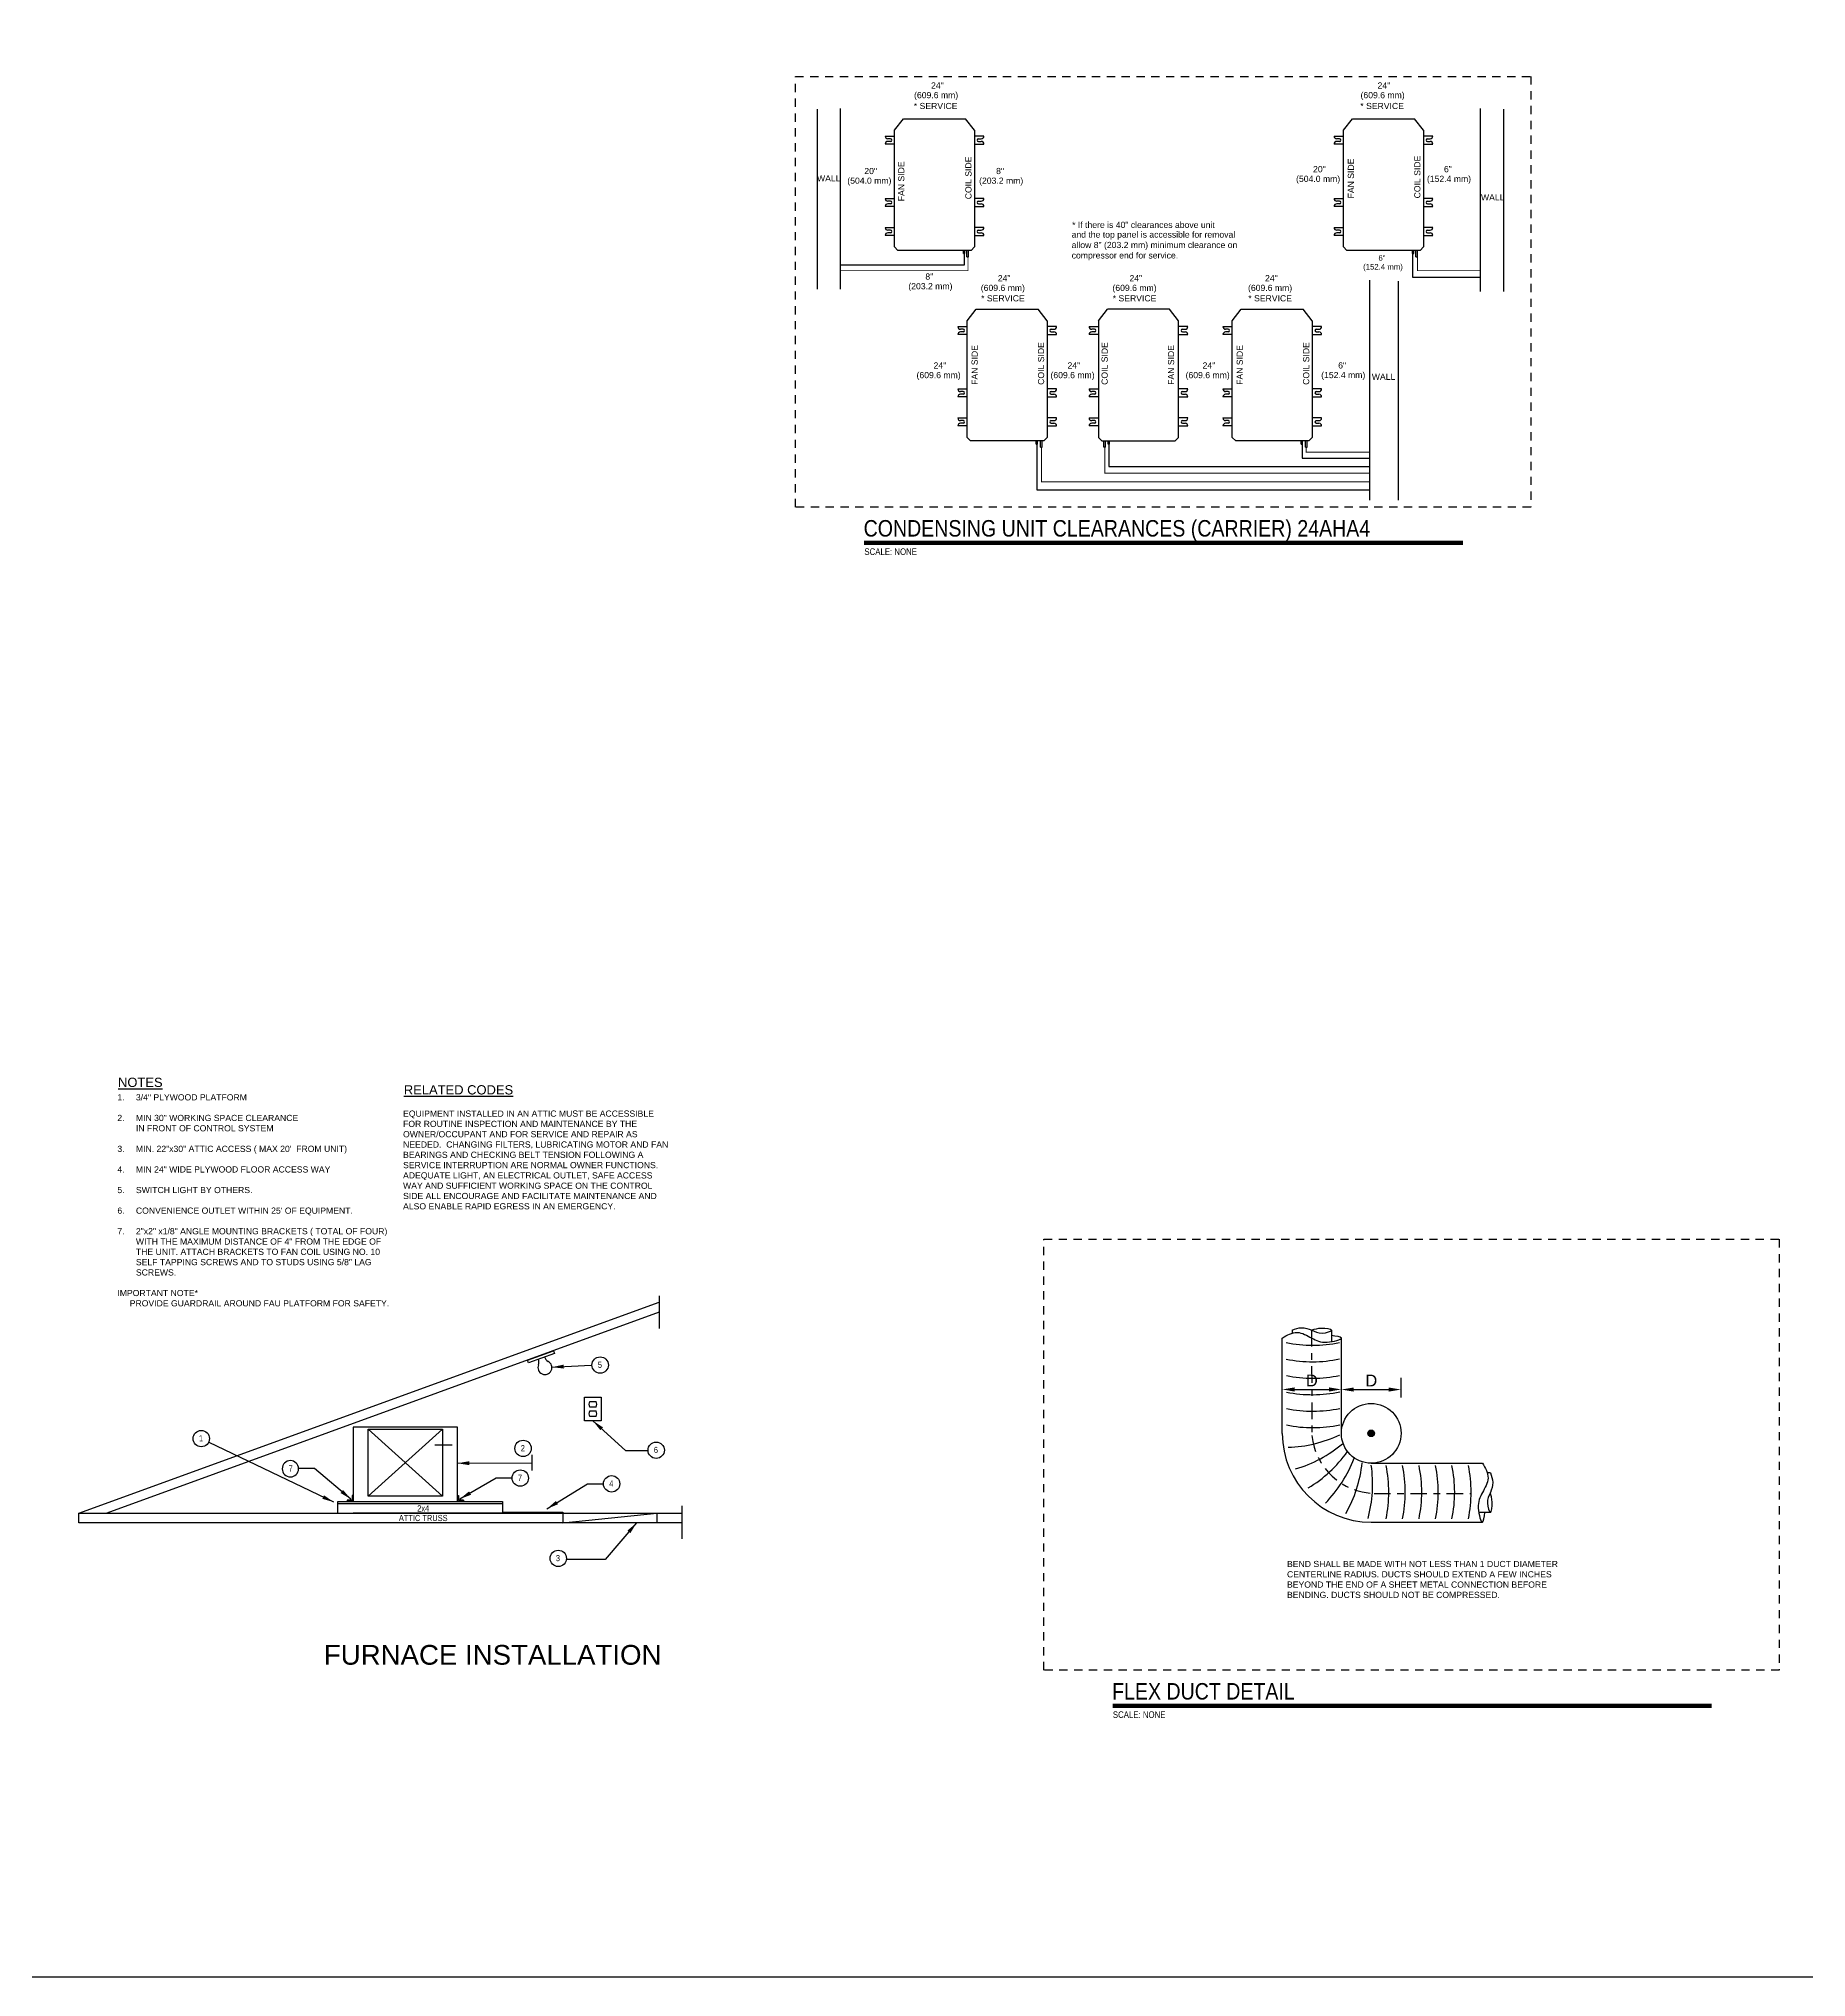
# Model space of a CAD drawing. Header units: inches. Extents: x -22 to 145, y -20 to 61.
# Drawn here: x 104.54 to 131.36, y 3.98 to 33.39 of the extents above; entities that cross this region are included whole.
import ezdxf
from ezdxf.enums import TextEntityAlignment as Align

# ---------------------------------------------------------------- set-up
doc = ezdxf.new("R2010")
doc.units = ezdxf.units.IN
doc.header["$MEASUREMENT"] = 0
doc.header["$PDMODE"] = 34
doc.header["$PDSIZE"] = 50
doc.linetypes.add('CENTER', pattern=[2, 1.25, -0.25, 0.25, -0.25])
doc.linetypes.add('GE100-120217$0$HIDDEN2', pattern=[0.1875, 0.125, -0.0625])
for name, color, linetype in [('Annotations', 1, 'Continuous'), ('DET-2', 2, 'Continuous'), ('E-TXT1', 2, 'Continuous'), ('Furnace', 2, 'Continuous'), ('GEC_BORDER', 2, 'Continuous'), ('Light', 1, 'Continuous'), ('M-DET-MEDIUM', 3, 'Continuous'), ('M-DET-TXT', 2, 'Continuous'), ('M-DET-WIDE', 255, 'Continuous'), ('M_TEXT', 2, 'Continuous'), ('Mnt Pad', 3, 'Continuous'), ('Outlet', 1, 'Continuous'), ('SCHED-BORDER', 13, 'Continuous'), ('TEXT', 2, 'Continuous'), ('Truss', 3, 'Continuous')]:
    doc.layers.add(name, color=color, linetype=linetype)
doc.layers.add('cloud', color=190, linetype='GE100-120217$0$HIDDEN2', plot=False)
doc.styles.add('A2 SYM', font='arial.ttf', dxfattribs={"width": 0.86, "height": 0.0625})
doc.styles.add('ARC-TEXT', font='arial.ttf', dxfattribs={"width": 1.00018, "height": 0.0938})
doc.styles.add('Arial', font='arial.ttf')
doc.styles.add('gmep', font='arial.ttf', dxfattribs={"width": 0.85, "height": 0.938})
doc.styles.add('section title', font='arial.ttf', dxfattribs={"width": 0.85, "height": 0.25})
doc.styles.get("Standard").update_dxf_attribs({"font": 'arial.ttf'})
doc.styles.add('TITLE1', font='arial.ttf')
doc.dimstyles.new('Standard 1', dxfattribs={"dimtxt": 0.18, "dimasz": 0.18, "dimexe": 0.18, "dimexo": 0.0625, "dimgap": 0.09, "dimtad": 0, "dimtih": 1, "dimtoh": 1, "dimdec": 4, "dimzin": 0, "dimdsep": 46, "dimlunit": 4, "dimtxsty": 'Standard', "dimcen": 0.09, "dimadec": 0, "dimazin": 0, "dimtfac": 1, "dimtdec": 4, "dimtofl": 0, "dimtmove": 0, "dimatfit": 3, "dimfxl": 1, "dimtolj": 1, "dimtzin": 0, "dimarcsym": 0})

# ---------------------------------------------------------------- blocks, each defined once
blk = doc.blocks.new('000003')
at = {"ltscale": 6}
blk.add_circle((0, 0), 1.49, dxfattribs=at)
at = {"ltscale": 12, "style": 'ARC-TEXT', "width": 0.85}
blk.add_attdef('X', text='', height=1.12, dxfattribs=at).set_placement((-0.05, -0.51), align=Align.CENTER)
blk = doc.blocks.new('*D1077')
at = {"layer": 'Defpoints', "color": 0, "transparency": 16777216}
for p in [(124.302, 12.712), (125.209, 12.896), (125.209, 12.712)]:
    blk.add_point(p, dxfattribs=at)
at = {"layer": 'M-DET-MEDIUM', "color": 0, "lineweight": -2, "transparency": 16777216}
for p, q in [((124.302, 12.774), (124.302, 13.076)), ((125.209, 12.774), (125.209, 13.076)), ((124.49, 12.896), (125.021, 12.896))]:
    blk.add_line(p, q, dxfattribs=at)
at = {"layer": 'M-DET-MEDIUM', "color": 0, "transparency": 16777216}
for points in [[(124.49, 12.927), (124.49, 12.865), (124.302, 12.896)], [(125.021, 12.927), (125.021, 12.865), (125.209, 12.896)]]:
    blk.add_solid(points, dxfattribs=at)
at = {"layer": 'M-DET-MEDIUM', "color": 0, "transparency": 16777216, "insert": (124.756, 13.033), "char_height": 0.18, "attachment_point": 5}
blk.add_mtext('\\A1;D', dxfattribs=at)
blk = doc.blocks.new('*U1071')
at = {"layer": 'M-DET-WIDE'}
blk.add_arc((1.988, -0.02), 1.988, 168.2831, 191.7253, dxfattribs=at)
blk = doc.blocks.new('*U1072')
at = {"layer": 'M-DET-WIDE', "color": 0, "linetype": 'ByBlock', "lineweight": -2, "transparency": 16777216}
for p, rotation in [((123.851, 13.568), 90.1507332022751), ((123.851, 13.318), 90.1507332022751), ((123.852, 13.068), 90.1507332022751), ((123.853, 12.818), 90.1507332022751), ((123.853, 12.568), 90.1507332022751), ((123.854, 12.318), 90.1507332022751), ((123.877, 12.07), 103.5970389313507), ((123.966, 11.837), 118.1941113869242), ((124.11, 11.634), 132.7911838424977), ((124.302, 11.474), 147.3882562980712), ((124.527, 11.367), 161.9853287536446), ((124.772, 11.321), 176.5824012092181), ((125.022, 11.319), 180), ((125.272, 11.319), 180), ((125.522, 11.319), 180), ((125.772, 11.319), 180), ((126.022, 11.319), 180), ((126.272, 11.319), 180)]:
    blk.add_blockref('*U1071', p, dxfattribs=dict(at, rotation=rotation))
blk = doc.blocks.new('*D1078')
at = {"layer": 'Defpoints', "color": 0, "transparency": 16777216}
for p in [(123.406, 12.712), (124.302, 12.898), (124.302, 12.712)]:
    blk.add_point(p, dxfattribs=at)
at = {"layer": 'M-DET-MEDIUM', "color": 0, "lineweight": -2, "transparency": 16777216}
for p, q in [((123.406, 12.774), (123.406, 13.078)), ((124.302, 12.774), (124.302, 13.078)), ((123.593, 12.898), (124.115, 12.898))]:
    blk.add_line(p, q, dxfattribs=at)
at = {"layer": 'M-DET-MEDIUM', "color": 0, "transparency": 16777216}
for points in [[(123.593, 12.929), (123.593, 12.866), (123.406, 12.898)], [(124.115, 12.929), (124.115, 12.866), (124.302, 12.898)]]:
    blk.add_solid(points, dxfattribs=at)
at = {"layer": 'M-DET-MEDIUM', "color": 0, "transparency": 16777216, "insert": (123.854, 13.034), "char_height": 0.18, "attachment_point": 5}
blk.add_mtext('\\A1;D', dxfattribs=at)

msp = doc.modelspace()

# ---------------------------------------------------------------- hatches: boundary and pattern name
at = {"layer": 'GEC_BORDER'}
h = msp.add_hatch(color=256, dxfattribs=at)
h.dxf.hatch_style = 1
h.paths.add_polyline_path([(124.70553, 12.23223, 1), (124.80553, 12.23223, 1)])

# ---------------------------------------------------------------- linework, layer by layer
at = {"layer": 'cloud'}
for points in [[(116.01786, 32.82353), (127.17719, 32.82353), (127.17719, 26.28507), (116.01786, 26.28507)], [(119.78812, 15.17567), (130.94745, 15.17567), (130.94745, 8.6372), (119.78812, 8.6372)]]:
    msp.add_lwpolyline(points, close=True, dxfattribs=at)
at = {"layer": 'DET-2'}
for p, q in [((118.56996, 30.13328), (118.56996, 30.18149)), ((118.56996, 30.13328), (118.57946, 30.13328)), ((118.57946, 30.13328), (118.58895, 30.13328)), ((118.58895, 30.13328), (118.58895, 30.18161)), ((118.61827, 30.08497), (118.61827, 30.1814)), ((118.61827, 30.08497), (118.64509, 30.08497)), ((118.64509, 30.08497), (118.64509, 30.18163)), ((125.38192, 30.13328), (125.38192, 30.18149)), ((125.38192, 30.13328), (125.39141, 30.13328)), ((125.39141, 30.13328), (125.4009, 30.13328)), ((125.4009, 30.13328), (125.4009, 30.18161)), ((125.43023, 30.08497), (125.43023, 30.1814)), ((125.43023, 30.08497), (125.43972, 30.08497)), ((125.43972, 30.08497), (125.45704, 30.08497)), ((125.45704, 30.08497), (125.45704, 30.18163)), ((119.67239, 27.2434), (119.67239, 27.29161)), ((119.67239, 27.2434), (119.68188, 27.2434)), ((119.68188, 27.2434), (119.69137, 27.2434)), ((119.69137, 27.2434), (119.69137, 27.29173)), ((119.73576, 27.19509), (119.73576, 27.29152)), ((119.73576, 27.19509), (119.74525, 27.19509)), ((119.74525, 27.19509), (119.76258, 27.19509)), ((119.76258, 27.19509), (119.76258, 27.29175)), ((120.69871, 27.19509), (120.69871, 27.29175)), ((120.71604, 27.19509), (120.69871, 27.19509)), ((120.72553, 27.19509), (120.71604, 27.19509)), ((120.72553, 27.19509), (120.72553, 27.29152)), ((120.76447, 27.2434), (120.76447, 27.29173)), ((120.77396, 27.2434), (120.76447, 27.2434)), ((120.78346, 27.2434), (120.77396, 27.2434)), ((120.78346, 27.2434), (120.78346, 27.29161)), ((123.69486, 27.2434), (123.69486, 27.29161)), ((123.69486, 27.2434), (123.70435, 27.2434)), ((123.70435, 27.2434), (123.71384, 27.2434)), ((123.71384, 27.2434), (123.71384, 27.29173)), ((123.75823, 27.19509), (123.75823, 27.29152)), ((123.75823, 27.19509), (123.76772, 27.19509)), ((123.76772, 27.19509), (123.78504, 27.19509)), ((123.78504, 27.19509), (123.78504, 27.29175)), ((109.29233, 11.21644), (109.2195, 11.21644)), ((109.2195, 11.21644), (109.29233, 11.21644)), ((110.90711, 11.21644), (110.97994, 11.21644)), ((110.97994, 11.21644), (110.90711, 11.21644))]:
    msp.add_line(p, q, dxfattribs=at)
for points in [[(109.29233, 11.21644), (109.2195, 11.21644), (109.2195, 11.19824), (109.31053, 11.19824), (109.31053, 11.28927), (109.29233, 11.28927), (109.29233, 11.21644)], [(110.90711, 11.21644), (110.97994, 11.21644), (110.97994, 11.19824), (110.88891, 11.19824), (110.88891, 11.28927), (110.90711, 11.28927), (110.90711, 11.21644)]]:
    msp.add_lwpolyline(points, dxfattribs=at)
at = {"layer": 'E-TXT1'}
for p, q in [((116.34631, 32.32678), (116.34631, 29.59387)), ((116.69976, 32.33674), (116.69976, 29.59387)), ((126.40679, 32.33674), (126.40679, 29.55656)), ((126.76024, 32.32678), (126.76024, 29.55656)), ((124.72821, 29.73009), (124.72821, 26.39331)), ((125.16456, 29.7178), (125.16456, 26.39331))]:
    msp.add_line(p, q, dxfattribs=at)
for points, const_width in [([(118.63614, 30.08497), (118.63614, 29.8745), (116.69976, 29.8745)], 0.01266), ([(125.45704, 30.08497), (125.45704, 29.8745), (126.40679, 29.8745)], 0.01266), ([(119.75216, 27.19509), (119.75216, 26.66974), (124.72821, 26.66974)], 0.01562), ([(120.71306, 27.19509), (120.71306, 26.80119), (124.72821, 26.80119)], 0.01562), ([(123.76999, 27.19509), (123.76999, 27.12022), (124.72821, 27.12022)], 0.01562), ([(117.06166, 25.74437), (126.15033, 25.74437)], 0.0625), ([(120.83193, 8.09651), (129.9206, 8.09651)], 0.0625)]:
    msp.add_lwpolyline(points, dxfattribs=dict(at, const_width=const_width))
for points in [[(118.57952, 30.13328), (118.57952, 29.95919), (116.69976, 29.95919)], [(125.38192, 30.13328), (125.38192, 29.77497), (126.40679, 29.77497)], [(119.68098, 27.2434), (119.68098, 26.54741), (124.72821, 26.54741)], [(120.77236, 27.2434), (120.77236, 26.90391), (124.72821, 26.90391)], [(123.70544, 27.25473), (123.70544, 27.03167), (124.72821, 27.03167)]]:
    msp.add_lwpolyline(points, dxfattribs=at)
at = {"layer": 'Furnace'}
for p, q in [((109.53344, 11.2803), (110.666, 12.2928)), ((109.53344, 12.2928), (110.666, 11.2803)), ((110.54777, 12.05847), (110.81229, 12.05847))]:
    msp.add_line(p, q, dxfattribs=at)
msp.add_lwpolyline([(110.81229, 12.32431), (109.31053, 12.32431), (109.31053, 11.19824), (110.88891, 11.19824), (110.88891, 12.32431), (110.81229, 12.32431)], dxfattribs=at)
msp.add_lwpolyline([(109.53344, 12.2928), (110.666, 12.2928), (110.666, 11.2803), (109.53344, 11.2803)], close=True, dxfattribs=at)
at = {"layer": 'GEC_BORDER'}
msp.add_circle((124.75553, 12.23223), 0.05, dxfattribs=at)
at = {"layer": 'Light'}
msp.add_lwpolyline([(111.95472, 13.34205), (112.34617, 13.48453), (112.36053, 13.44507), (111.96908, 13.30259)], close=True, dxfattribs=at)
for centre, start, end in [((112.21726, 13.22972), 157.24673, 62.75327), ((112.02101, 13.31202), 337.24673, 24.7972), ((112.31469, 13.41891), 195.2028, 242.75327)]:
    msp.add_arc(centre, 0.1064, start, end, dxfattribs=at)
at = {"layer": 'M-DET-MEDIUM', "linetype": 'CENTER', "ltscale": 0.2}
msp.add_lwpolyline([(123.85018, 13.799), (123.85438, 12.19999, 0.37569093), (124.80023, 11.31949), (126.272, 11.31949)], format="xyb", dxfattribs=at)
at = {"layer": 'M-DET-WIDE'}
for p, q in [((123.40633, 12.23162), (123.40436, 13.67782)), ((123.5542, 13.79764), (123.5542, 13.75086)), ((124.15233, 13.79764), (124.15233, 13.62234)), ((124.3024, 12.23223), (124.3024, 13.67843)), ((124.75553, 11.77911), (126.44427, 11.77911)), ((126.56293, 11.63099), (126.51616, 11.63099)), ((126.56293, 11.03286), (126.38763, 11.03286)), ((124.75553, 10.88303), (126.44427, 10.88303))]:
    msp.add_line(p, q, dxfattribs=at)
msp.add_circle((124.75553, 12.23223), 0.45312, dxfattribs=at)
msp.add_arc((124.75553, 12.23223), 1.3492, 180.025847, 270, dxfattribs=at)
for points in [[(123.5542, 13.79764), (123.69752, 13.83503), (123.8533, 13.79764), (124.01308, 13.75338), (124.15233, 13.79764), (123.99828, 13.82376), (123.8533, 13.79764)], [(123.40436, 13.67782), (123.63271, 13.76258), (123.85207, 13.67782), (124.0876, 13.61525), (124.3024, 13.67843), (124.15233, 13.71587)], [(126.44311, 11.78084), (126.52787, 11.55249), (126.44311, 11.33313), (126.38054, 11.09759), (126.44372, 10.8828), (126.48116, 11.03286)], [(126.56293, 11.63099), (126.60032, 11.48768), (126.56293, 11.3319), (126.51867, 11.17212), (126.56293, 11.03286), (126.58905, 11.18691), (126.56293, 11.3319)]]:
    msp.add_spline(points, degree=3, dxfattribs=at)
at = {"layer": 'M_TEXT', "color": 3}
for p, q in [((117.52192, 32.00429), (117.65871, 32.17849)), ((118.73692, 32.00429), (118.60013, 32.17849)), ((124.33387, 32.00429), (124.47067, 32.17849)), ((125.54887, 32.00429), (125.41208, 32.17849)), ((117.52192, 30.23388), (117.57425, 30.18149)), ((118.73692, 30.23388), (118.68459, 30.18149)), ((124.33387, 30.23388), (124.3862, 30.18149)), ((125.54887, 30.23388), (125.49654, 30.18149)), ((118.62434, 29.11441), (118.76114, 29.28861)), ((119.83934, 29.11441), (119.70255, 29.28861)), ((120.6165, 29.11441), (120.75329, 29.28861)), ((121.8315, 29.11441), (121.69471, 29.28861)), ((122.64681, 29.11441), (122.78361, 29.28861)), ((123.86181, 29.11441), (123.72502, 29.28861)), ((118.62434, 27.344), (118.67668, 27.29161)), ((119.83934, 27.344), (119.78701, 27.29161)), ((120.6165, 27.344), (120.66883, 27.29161)), ((121.8315, 27.344), (121.77917, 27.29161)), ((122.64681, 27.344), (122.69914, 27.29161)), ((123.86181, 27.344), (123.80948, 27.29161))]:
    msp.add_line(p, q, dxfattribs=at)
at = {"layer": 'M_TEXT'}
for p, q in [((117.38017, 31.91659), (117.38017, 31.91659)), ((117.38017, 31.91659), (117.52192, 31.91659)), ((117.38017, 31.79509), (117.38017, 31.79509)), ((117.52192, 31.79509), (117.38017, 31.79509)), ((117.46117, 31.87609), (117.42067, 31.87609)), ((117.46117, 31.83559), (117.42067, 31.83559)), ((118.87865, 31.91659), (118.7369, 31.91659)), ((118.7369, 31.79509), (118.87865, 31.79509)), ((118.79765, 31.87609), (118.83815, 31.87609)), ((118.79765, 31.83559), (118.83815, 31.83559)), ((118.87865, 31.91659), (118.87865, 31.91659)), ((118.87865, 31.79509), (118.87865, 31.79509)), ((124.19212, 31.91659), (124.19212, 31.91659)), ((124.19212, 31.91659), (124.33387, 31.91659)), ((124.19212, 31.79509), (124.19212, 31.79509)), ((124.33387, 31.79509), (124.19212, 31.79509)), ((124.27312, 31.87609), (124.23262, 31.87609)), ((124.27312, 31.83559), (124.23262, 31.83559)), ((125.6906, 31.91659), (125.54885, 31.91659)), ((125.54885, 31.79509), (125.6906, 31.79509)), ((125.6096, 31.87609), (125.6501, 31.87609)), ((125.6096, 31.83559), (125.6501, 31.83559)), ((125.6906, 31.91659), (125.6906, 31.91659)), ((125.6906, 31.79509), (125.6906, 31.79509)), ((117.38017, 30.97018), (117.38017, 30.97018)), ((117.38017, 30.97018), (117.52192, 30.97018)), ((117.46117, 30.92968), (117.42067, 30.92968)), ((117.46117, 30.88918), (117.42067, 30.88918)), ((118.87865, 30.97018), (118.7369, 30.97018)), ((118.79765, 30.92968), (118.83815, 30.92968)), ((118.79765, 30.88918), (118.83815, 30.88918)), ((118.87865, 30.97018), (118.87865, 30.97018)), ((124.19212, 30.97018), (124.19212, 30.97018)), ((124.19212, 30.97018), (124.33387, 30.97018)), ((124.27312, 30.92968), (124.23262, 30.92968)), ((124.27312, 30.88918), (124.23262, 30.88918)), ((125.6906, 30.97018), (125.54885, 30.97018)), ((125.6096, 30.92968), (125.6501, 30.92968)), ((125.6096, 30.88918), (125.6501, 30.88918)), ((125.6906, 30.97018), (125.6906, 30.97018)), ((117.38017, 30.84868), (117.38017, 30.84868)), ((117.52192, 30.84868), (117.38017, 30.84868)), ((118.7369, 30.84868), (118.87865, 30.84868)), ((118.87865, 30.84868), (118.87865, 30.84868)), ((124.19212, 30.84868), (124.19212, 30.84868)), ((124.33387, 30.84868), (124.19212, 30.84868)), ((125.54885, 30.84868), (125.6906, 30.84868)), ((125.6906, 30.84868), (125.6906, 30.84868)), ((117.38018, 30.52918), (117.38018, 30.52918)), ((117.38018, 30.52918), (117.52193, 30.52918)), ((117.38018, 30.40768), (117.38018, 30.40768)), ((117.52193, 30.40768), (117.38018, 30.40768)), ((117.46118, 30.48868), (117.42068, 30.48868)), ((117.46118, 30.44818), (117.42068, 30.44818)), ((118.87866, 30.52918), (118.73691, 30.52918)), ((118.73691, 30.40768), (118.87866, 30.40768)), ((118.79766, 30.48868), (118.83816, 30.48868)), ((118.79766, 30.44818), (118.83816, 30.44818)), ((118.87866, 30.52918), (118.87866, 30.52918)), ((118.87866, 30.40768), (118.87866, 30.40768)), ((124.19213, 30.52918), (124.19213, 30.52918)), ((124.19213, 30.52918), (124.33388, 30.52918)), ((124.19213, 30.40768), (124.19213, 30.40768)), ((124.33388, 30.40768), (124.19213, 30.40768)), ((124.27313, 30.48868), (124.23263, 30.48868)), ((124.27313, 30.44818), (124.23263, 30.44818)), ((125.69061, 30.52918), (125.54886, 30.52918)), ((125.54886, 30.40768), (125.69061, 30.40768)), ((125.60961, 30.48868), (125.65011, 30.48868)), ((125.60961, 30.44818), (125.65011, 30.44818)), ((125.69061, 30.52918), (125.69061, 30.52918)), ((125.69061, 30.40768), (125.69061, 30.40768)), ((118.48259, 29.02671), (118.48259, 29.02671)), ((118.48259, 29.02671), (118.62434, 29.02671)), ((118.48259, 28.90521), (118.48259, 28.90521)), ((118.62434, 28.90521), (118.48259, 28.90521)), ((118.56359, 28.98621), (118.52309, 28.98621)), ((118.56359, 28.94571), (118.52309, 28.94571)), ((119.98108, 29.02671), (119.83933, 29.02671)), ((119.83933, 28.90521), (119.98108, 28.90521)), ((119.90008, 28.98621), (119.94058, 28.98621)), ((119.90008, 28.94571), (119.94058, 28.94571)), ((119.98108, 29.02671), (119.98108, 29.02671)), ((119.98108, 28.90521), (119.98108, 28.90521)), ((120.47477, 29.02671), (120.47477, 29.02671)), ((120.47477, 29.02671), (120.61652, 29.02671)), ((120.47477, 28.90521), (120.47477, 28.90521)), ((120.61652, 28.90521), (120.47477, 28.90521)), ((120.55577, 28.98621), (120.51527, 28.98621)), ((120.55577, 28.94571), (120.51527, 28.94571)), ((121.97325, 29.02671), (121.8315, 29.02671)), ((121.8315, 28.90521), (121.97325, 28.90521)), ((121.89225, 28.98621), (121.93275, 28.98621)), ((121.89225, 28.94571), (121.93275, 28.94571)), ((121.97325, 29.02671), (121.97325, 29.02671)), ((121.97325, 28.90521), (121.97325, 28.90521)), ((122.50506, 29.02671), (122.50506, 29.02671)), ((122.50506, 29.02671), (122.64681, 29.02671)), ((122.50506, 28.90521), (122.50506, 28.90521)), ((122.64681, 28.90521), (122.50506, 28.90521)), ((122.58606, 28.98621), (122.54556, 28.98621)), ((122.58606, 28.94571), (122.54556, 28.94571)), ((124.00355, 29.02671), (123.8618, 29.02671)), ((123.8618, 28.90521), (124.00355, 28.90521)), ((123.92255, 28.98621), (123.96305, 28.98621)), ((123.92255, 28.94571), (123.96305, 28.94571)), ((124.00355, 29.02671), (124.00355, 29.02671)), ((124.00355, 28.90521), (124.00355, 28.90521)), ((118.48259, 28.0803), (118.48259, 28.0803)), ((118.48259, 28.0803), (118.62434, 28.0803)), ((118.48259, 27.9588), (118.48259, 27.9588)), ((118.62434, 27.9588), (118.48259, 27.9588)), ((118.56359, 28.0398), (118.52309, 28.0398)), ((118.56359, 27.9993), (118.52309, 27.9993)), ((119.98108, 28.0803), (119.83933, 28.0803)), ((119.83933, 27.9588), (119.98108, 27.9588)), ((119.90008, 28.0398), (119.94058, 28.0398)), ((119.90008, 27.9993), (119.94058, 27.9993)), ((119.98108, 28.0803), (119.98108, 28.0803)), ((119.98108, 27.9588), (119.98108, 27.9588)), ((120.47477, 28.0803), (120.47477, 28.0803)), ((120.47477, 28.0803), (120.61652, 28.0803)), ((120.47477, 27.9588), (120.47477, 27.9588)), ((120.61652, 27.9588), (120.47477, 27.9588)), ((120.55577, 28.0398), (120.51527, 28.0398)), ((120.55577, 27.9993), (120.51527, 27.9993)), ((121.97325, 28.0803), (121.8315, 28.0803)), ((121.8315, 27.9588), (121.97325, 27.9588)), ((121.89225, 28.0398), (121.93275, 28.0398)), ((121.89225, 27.9993), (121.93275, 27.9993)), ((121.97325, 28.0803), (121.97325, 28.0803)), ((121.97325, 27.9588), (121.97325, 27.9588)), ((122.50506, 28.0803), (122.50506, 28.0803)), ((122.50506, 28.0803), (122.64681, 28.0803)), ((122.50506, 27.9588), (122.50506, 27.9588)), ((122.64681, 27.9588), (122.50506, 27.9588)), ((122.58606, 28.0398), (122.54556, 28.0398)), ((122.58606, 27.9993), (122.54556, 27.9993)), ((124.00355, 28.0803), (123.8618, 28.0803)), ((123.8618, 27.9588), (124.00355, 27.9588)), ((123.92255, 28.0398), (123.96305, 28.0398)), ((123.92255, 27.9993), (123.96305, 27.9993)), ((124.00355, 28.0803), (124.00355, 28.0803)), ((124.00355, 27.9588), (124.00355, 27.9588)), ((118.4826, 27.6393), (118.4826, 27.6393)), ((118.4826, 27.6393), (118.62435, 27.6393)), ((118.4826, 27.5178), (118.4826, 27.5178)), ((118.62435, 27.5178), (118.4826, 27.5178)), ((118.5636, 27.5988), (118.5231, 27.5988)), ((118.5636, 27.5583), (118.5231, 27.5583)), ((119.98108, 27.6393), (119.83933, 27.6393)), ((119.83933, 27.5178), (119.98108, 27.5178)), ((119.90008, 27.5988), (119.94058, 27.5988)), ((119.90008, 27.5583), (119.94058, 27.5583)), ((119.98108, 27.6393), (119.98108, 27.6393)), ((119.98108, 27.5178), (119.98108, 27.5178)), ((120.47476, 27.6393), (120.47476, 27.6393)), ((120.47476, 27.6393), (120.61651, 27.6393)), ((120.47476, 27.5178), (120.47476, 27.5178)), ((120.61651, 27.5178), (120.47476, 27.5178)), ((120.55576, 27.5988), (120.51526, 27.5988)), ((120.55576, 27.5583), (120.51526, 27.5583)), ((121.97324, 27.6393), (121.83149, 27.6393)), ((121.83149, 27.5178), (121.97324, 27.5178)), ((121.89224, 27.5988), (121.93274, 27.5988)), ((121.89224, 27.5583), (121.93274, 27.5583)), ((121.97324, 27.6393), (121.97324, 27.6393)), ((121.97324, 27.5178), (121.97324, 27.5178)), ((122.50507, 27.6393), (122.50507, 27.6393)), ((122.50507, 27.6393), (122.64682, 27.6393)), ((122.50507, 27.5178), (122.50507, 27.5178)), ((122.64682, 27.5178), (122.50507, 27.5178)), ((122.58607, 27.5988), (122.54557, 27.5988)), ((122.58607, 27.5583), (122.54557, 27.5583)), ((124.00355, 27.6393), (123.8618, 27.6393)), ((123.8618, 27.5178), (124.00355, 27.5178)), ((123.92255, 27.5988), (123.96305, 27.5988)), ((123.92255, 27.5583), (123.96305, 27.5583)), ((124.00355, 27.6393), (124.00355, 27.6393)), ((124.00355, 27.5178), (124.00355, 27.5178))]:
    msp.add_line(p, q, dxfattribs=at)
at = {"layer": 'M_TEXT', "color": 3}
for points in [[(117.65871, 32.17849), (118.60013, 32.17849)], [(124.47067, 32.17849), (125.41208, 32.17849)], [(117.52192, 30.23388), (117.52192, 32.00429)], [(118.73692, 32.00429), (118.73692, 30.23388)], [(124.33387, 30.23388), (124.33387, 32.00429)], [(125.54887, 32.00429), (125.54887, 30.23388)], [(118.68459, 30.18149), (117.57425, 30.18149)], [(125.49654, 30.18149), (124.3862, 30.18149)], [(118.76114, 29.28861), (119.70255, 29.28861)], [(121.69471, 29.28861), (120.75329, 29.28861)], [(122.78361, 29.28861), (123.72502, 29.28861)], [(118.62434, 27.344), (118.62434, 29.11441)], [(119.83934, 29.11441), (119.83934, 27.344)], [(120.6165, 29.11441), (120.6165, 27.344)], [(121.8315, 27.344), (121.8315, 29.11441)], [(122.64681, 27.344), (122.64681, 29.11441)], [(123.86181, 29.11441), (123.86181, 27.344)], [(119.78701, 27.29161), (118.67668, 27.29161)], [(120.66883, 27.29161), (121.77917, 27.29161)], [(123.80948, 27.29161), (122.69914, 27.29161)]]:
    msp.add_lwpolyline(points, dxfattribs=at)
at = {"layer": 'M_TEXT'}
for centre, radius, start, end in [((117.42067, 31.91659), 0.0405, 180, 270), ((117.42067, 31.79509), 0.0405, 90, 180), ((117.46117, 31.85584), 0.02025, 270, 90), ((118.79765, 31.85584), 0.02025, 90, 270), ((118.83815, 31.91659), 0.0405, 270, 360), ((118.83815, 31.79509), 0.0405, 360, 90), ((124.23262, 31.91659), 0.0405, 180, 270), ((124.23262, 31.79509), 0.0405, 90, 180), ((124.27312, 31.85584), 0.02025, 270, 90), ((125.6096, 31.85584), 0.02025, 90, 270), ((125.6501, 31.91659), 0.0405, 270, 360), ((125.6501, 31.79509), 0.0405, 360, 90), ((117.42067, 30.97018), 0.0405, 180, 270), ((117.42067, 30.84868), 0.0405, 90, 180), ((117.46117, 30.90943), 0.02025, 270, 90), ((118.79765, 30.90943), 0.02025, 90, 270), ((118.83815, 30.97018), 0.0405, 270, 360), ((118.83815, 30.84868), 0.0405, 360, 90), ((124.23262, 30.97018), 0.0405, 180, 270), ((124.23262, 30.84868), 0.0405, 90, 180), ((124.27312, 30.90943), 0.02025, 270, 90), ((125.6096, 30.90943), 0.02025, 90, 270), ((125.6501, 30.97018), 0.0405, 270, 360), ((125.6501, 30.84868), 0.0405, 360, 90), ((117.42068, 30.52918), 0.0405, 180, 270), ((117.42068, 30.40768), 0.0405, 90, 180), ((117.46118, 30.46843), 0.02025, 270, 90), ((118.79766, 30.46843), 0.02025, 90, 270), ((118.83816, 30.52918), 0.0405, 270, 360), ((118.83816, 30.40768), 0.0405, 360, 90), ((124.23263, 30.52918), 0.0405, 180, 270), ((124.23263, 30.40768), 0.0405, 90, 180), ((124.27313, 30.46843), 0.02025, 270, 90), ((125.60961, 30.46843), 0.02025, 90, 270), ((125.65011, 30.52918), 0.0405, 270, 360), ((125.65011, 30.40768), 0.0405, 360, 90), ((118.52309, 29.02671), 0.0405, 180, 270), ((118.52309, 28.90521), 0.0405, 90, 180), ((118.56359, 28.96596), 0.02025, 270, 90), ((119.90008, 28.96596), 0.02025, 90, 270), ((119.94058, 29.02671), 0.0405, 270, 360), ((119.94058, 28.90521), 0.0405, 360, 90), ((120.51527, 29.02671), 0.0405, 180, 270), ((120.51527, 28.90521), 0.0405, 90, 180), ((120.55577, 28.96596), 0.02025, 270, 90), ((121.89225, 28.96596), 0.02025, 90, 270), ((121.93275, 29.02671), 0.0405, 270, 0), ((121.93275, 28.90521), 0.0405, 0, 90), ((122.54556, 29.02671), 0.0405, 180, 270), ((122.54556, 28.90521), 0.0405, 90, 180), ((122.58606, 28.96596), 0.02025, 270, 90), ((123.92255, 28.96596), 0.02025, 90, 270), ((123.96305, 29.02671), 0.0405, 270, 360), ((123.96305, 28.90521), 0.0405, 360, 90), ((118.52309, 28.0803), 0.0405, 180, 270), ((118.52309, 27.9588), 0.0405, 90, 180), ((118.56359, 28.01955), 0.02025, 270, 90), ((119.90008, 28.01955), 0.02025, 90, 270), ((119.94058, 28.0803), 0.0405, 270, 360), ((119.94058, 27.9588), 0.0405, 360, 90), ((120.51527, 28.0803), 0.0405, 180, 270), ((120.51527, 27.9588), 0.0405, 90, 180), ((120.55577, 28.01955), 0.02025, 270, 90), ((121.89225, 28.01955), 0.02025, 90, 270), ((121.93275, 28.0803), 0.0405, 270, 0), ((121.93275, 27.9588), 0.0405, 0, 90), ((122.54556, 28.0803), 0.0405, 180, 270), ((122.54556, 27.9588), 0.0405, 90, 180), ((122.58606, 28.01955), 0.02025, 270, 90), ((123.92255, 28.01955), 0.02025, 90, 270), ((123.96305, 28.0803), 0.0405, 270, 360), ((123.96305, 27.9588), 0.0405, 360, 90), ((118.5231, 27.6393), 0.0405, 180, 270), ((118.5231, 27.5178), 0.0405, 90, 180), ((118.5636, 27.57855), 0.02025, 270, 90), ((119.90008, 27.57855), 0.02025, 90, 270), ((119.94058, 27.6393), 0.0405, 270, 360), ((119.94058, 27.5178), 0.0405, 360, 90), ((120.51526, 27.6393), 0.0405, 180, 270), ((120.51526, 27.5178), 0.0405, 90, 180), ((120.55576, 27.57855), 0.02025, 270, 90), ((121.89224, 27.57855), 0.02025, 90, 270), ((121.93274, 27.6393), 0.0405, 270, 0), ((121.93274, 27.5178), 0.0405, 0, 90), ((122.54557, 27.6393), 0.0405, 180, 270), ((122.54557, 27.5178), 0.0405, 90, 180), ((122.58607, 27.57855), 0.02025, 270, 90), ((123.92255, 27.57855), 0.02025, 90, 270), ((123.96305, 27.6393), 0.0405, 270, 360), ((123.96305, 27.5178), 0.0405, 360, 90)]:
    msp.add_arc(centre, radius, start, end, dxfattribs=at)
at = {"layer": 'Mnt Pad'}
for p, q in [((109.07295, 11.0192), (109.07295, 11.19824)), ((109.07295, 11.19824), (111.57539, 11.19824)), ((111.57539, 11.19824), (111.57539, 11.0192)), ((109.07295, 11.16486), (111.57539, 11.16486)), ((112.02044, 11.0192), (109.31053, 11.0192))]:
    msp.add_line(p, q, dxfattribs=at)
at = {"layer": 'Outlet'}
msp.add_line((112.02044, 11.90612), (112.02044, 11.66699), dxfattribs=at)
at = {"layer": 'SCHED-BORDER'}
msp.add_lwpolyline([(90.51163, 49.56448), (145.39823, 49.56448), (145.39823, 3.97844), (90.51163, 3.97844)], close=True, dxfattribs=at)
at = {"layer": 'Truss'}
for p, q in [((105.14683, 11.0192), (113.95207, 14.22404)), ((113.95207, 14.31789), (113.95207, 13.82017)), ((113.95207, 14.06903), (105.57273, 11.0192)), ((112.8984, 12.71481), (112.99284, 12.71481)), ((112.99284, 12.62954), (112.8984, 12.62954)), ((112.8984, 12.57079), (112.99284, 12.57079)), ((112.99284, 12.48552), (112.8984, 12.48552)), ((105.14683, 11.0192), (114.29564, 11.0192)), ((105.14683, 10.87353), (105.14683, 11.0192)), ((111.57539, 11.0374), (112.48888, 11.0374)), ((112.48888, 11.0374), (112.48888, 10.87353)), ((112.48888, 10.87353), (113.916, 11.0192)), ((113.916, 11.0192), (113.916, 10.87353)), ((114.29564, 11.13023), (114.29564, 10.63252)), ((114.29564, 10.87353), (105.14683, 10.87353))]:
    msp.add_line(p, q, dxfattribs=at)
msp.add_lwpolyline([(112.81784, 12.77869), (113.0734, 12.77869), (113.0734, 12.42165), (112.81784, 12.42165)], close=True, dxfattribs=at)
for centre, start, end in [((112.96531, 12.67218), 147.494465, 212.505535), ((112.92593, 12.67218), 327.494465, 32.505535), ((112.96531, 12.52816), 147.494465, 212.505535), ((112.92593, 12.52816), 327.494465, 32.505535)]:
    msp.add_arc(centre, 0.07934, start, end, dxfattribs=at)

# ---------------------------------------------------------------- block references
at = {"layer": 'M-DET-WIDE'}
msp.add_blockref('*U1072', (0, 0), dxfattribs=at)
at = {"layer": 'TEXT', "xscale": 0.08333333333325754, "yscale": 0.08333333333325754, "zscale": 0.08333333333325754}
for p, values in [((113.05608, 13.26742), {'X': '5'}), ((107.00377, 12.15256), {'X': '1'}), ((111.88676, 12.00254), {'X': '2'}), ((113.90587, 11.97567), {'X': '6'}), ((111.84381, 11.55225), {'X': '7'}), ((113.22957, 11.46542), {'X': '4'}), ((112.4199, 10.3346), {'X': '3'})]:
    msp.add_blockref('000003', p, dxfattribs=at).add_auto_attribs(values)
at = {"layer": 'TEXT'}
ref = msp.add_blockref('000003', (108.35562, 11.6938), dxfattribs=dict(at, xscale=-0.08333333333325754, yscale=0.08333333333348492, zscale=0.08333333333333331))
ref.add_attrib('X', '7', dxfattribs={"layer": '0', "ltscale": 12, "height": 0.09302, "style": 'ARC-TEXT', "width": 0.85}).set_placement((108.36011, 11.65116), align=Align.CENTER)

# ---------------------------------------------------------------- texts
at = {"layer": 'E-TXT1', "style": 'section title', "width": 0.85}
for s, p in [('CONDENSING UNIT CLEARANCES (CARRIER) 24AHA4 ', (117.05344, 25.84014)), ('FLEX DUCT DETAIL ', (120.8237, 8.19227))]:
    msp.add_text(s, height=0.25, dxfattribs=at).set_placement(p)
at = {"layer": 'E-TXT1', "char_height": 0.1, "width": 5.6304676, "attachment_point": 1, "style": 'gmep'}
for insert in [(117.06485, 25.66089), (120.83511, 8.01302)]:
    msp.add_mtext('SCALE: NONE', dxfattribs=dict(at, insert=insert))
at = {"layer": 'GEC_BORDER', "insert": (113.98592, 8.86851), "char_height": 0.3, "width": 9.078125, "attachment_point": 6, "style": 'TITLE1'}
msp.add_mtext('FURNACE INSTALLATION \\P', dxfattribs=at)
at = {"layer": 'M-DET-TXT', "insert": (123.38376, 10.29617), "char_height": 0.09375, "attachment_point": 1, "style": 'Arial'}
msp.add_mtext_dynamic_manual_height_columns('\\pl0.09375,t0.375;BEND SHALL BE MADE WITH NOT LESS THAN 1 DUCT DIAMETER CENTERLINE RADIUS. DUCTS SHOULD EXTEND A FEW INCHES BEYOND THE END OF A SHEET METAL CONNECTION BEFORE BENDING. DUCTS SHOULD NOT BE COMPRESSED.', width=4.6585624, gutter_width=4.03757, heights=[0], dxfattribs=at)
at = {"layer": 'M_TEXT', "style": 'ARC-TEXT'}
for s, height, p in [('24"', 0.09375, (118.0768, 32.63797)), ('24"', 0.09375, (124.85149, 32.63797)), ('WALL', 0.09375, (116.34631, 31.22893)), ('20"', 0.09375, (117.06422, 31.34009)), ('8"', 0.09375, (119.06378, 31.34009)), ('20"', 0.09375, (123.87304, 31.36808)), ('6"', 0.09375, (125.85908, 31.36808)), ('WALL', 0.09375, (126.42074, 30.94012)), ('* If there is 40" clearances above unit ', 0.09375, (120.21722, 30.52236)), ('and the top panel is accessible for removal ', 0.09375, (120.2093, 30.37573)), ('allow 8" (203.2 mm) minimum clearance on', 0.09375, (120.20993, 30.21763)), ('compressor end for service.', 0.09375, (120.21057, 30.05952)), ('6"', 0.084375, (124.86473, 30.02409)), ('8"', 0.09375, (117.99014, 29.73878)), ('24"', 0.09375, (119.08947, 29.71342)), ('24"', 0.09375, (121.08717, 29.71342)), ('24"', 0.09375, (123.14433, 29.71342)), ('24"', 0.09375, (118.11443, 28.38971)), ('24"', 0.09375, (120.14682, 28.38971)), ('24"', 0.09375, (122.19694, 28.38971)), ('6"', 0.09375, (124.25404, 28.39056)), ('WALL', 0.09375, (124.76416, 28.21811))]:
    msp.add_text(s, height=height, dxfattribs=at).set_placement(p)
for s, height, p in [('* SERVICE', 0.09375, (118.14612, 32.32685)), ('(609.6 mm)', 0.09375, (118.1535, 32.49134)), ('* SERVICE', 0.09375, (124.9208, 32.32685)), ('(609.6 mm)', 0.09375, (124.92818, 32.49134)), ('(504.0 mm)', 0.09375, (117.14091, 31.19346)), ('(203.2 mm)', 0.09375, (119.14047, 31.19346)), ('(504.0 mm)', 0.09375, (123.94974, 31.22145)), ('(152.4 mm)', 0.09375, (125.93577, 31.22145)), ('(152.4 mm)', 0.084375, (124.93375, 29.89212)), ('(203.2 mm)', 0.09375, (118.06683, 29.59215)), ('* SERVICE', 0.09375, (119.1668, 29.40869)), ('(609.6 mm)', 0.09375, (119.16616, 29.56679)), ('* SERVICE', 0.09375, (121.1645, 29.40869)), ('(609.6 mm)', 0.09375, (121.16386, 29.56679)), ('* SERVICE', 0.09375, (123.22166, 29.40869)), ('(609.6 mm)', 0.09375, (123.22102, 29.56679)), ('(609.6 mm)', 0.09375, (118.19113, 28.24308)), ('(609.6 mm)', 0.09375, (120.22352, 28.24308)), ('(609.6 mm)', 0.09375, (122.27364, 28.24308)), ('(152.4 mm)', 0.09375, (124.33074, 28.24393))]:
    msp.add_text(s, height=height, dxfattribs=at).set_placement(p, align=Align.CENTER)
for s, p in [('FAN SIDE', (117.67096, 30.9287)), ('COIL SIDE', (118.6903, 30.95823)), ('FAN SIDE', (124.49417, 30.97163)), ('COIL SIDE', (125.50195, 30.97163)), ('FAN SIDE', (118.78464, 28.1422)), ('COIL SIDE', (119.79242, 28.1422)), ('COIL SIDE', (120.75724, 28.1422)), ('FAN SIDE', (121.76496, 28.1422)), ('FAN SIDE', (122.80711, 28.1422)), ('COIL SIDE', (123.81489, 28.1422))]:
    msp.add_text(s, height=0.09375, rotation=90, dxfattribs=at).set_placement(p)
at = {"layer": 'TEXT', "style": 'ARC-TEXT'}
for s, p in [('%%UNOTES', (105.74012, 17.4875)), ('%%URELATED CODES', (110.0768, 17.3739))]:
    msp.add_text(s, height=0.140625, dxfattribs=at).set_placement(p)
at = {"layer": 'TEXT', "linetype": 'Continuous', "char_height": 0.09375, "attachment_point": 1, "style": 'ARC-TEXT'}
for s, insert, width in [('\\A1;\\pi-0.28125,l0.28125,t0.28125;1.^I3/4" PLYWOOD PLATFORM\\P\\pi0,l0,tz;\\P\\pi-0.28125,l0.28125,t0.28125;{\\W1.0002;2.^IMIN 30" WORKING SPACE CLEARANCE\\P\\pi0.28125,l0,tz;IN FRONT OF CONTROL SYSTEM\\P\\pi0;\\P\\pi-0.28125,l0.28125,t0.28125;3.^IMIN. 22"x30" ATTIC ACCESS ( MAX 20\'  FROM UNIT)\\P\\pi0,l0,tz;\\P\\pi-0.28125,l0.28125,t0.28125;4.^IMIN 24" WIDE PLYWOOD FLOOR ACCESS WAY\\P\\pi0,l0,tz;\\P\\pi-0.28125,l0.28125,t0.28125;5.^ISWITCH LIGHT BY OTHERS.\\P\\pi0,l0,tz;\\P\\pi-0.28125,l0.28125,t0.28125;6.^ICONVENIENCE OUTLET WITHIN 25\' OF EQUIPMENT.\\P\\pi0,l0,tz;\\P\\pi-0.28125,l0.28125,t0.28125;7.^I2"x2" x1/8" ANGLE MOUNTING BRACKETS ( TOTAL OF FOUR) WITH THE MAXIMUM DISTANCE OF 4" FROM THE EDGE OF THE UNIT. ATTACH BRACKETS TO FAN COIL USING NO. 10 SELF TAPPING SCREWS AND TO STUDS USING 5/8" LAG SCREWS.\\P\\pi0,l0,tz;\\PIMPORTANT NOTE*\\P\\pi0.1875;PROVIDE GUARDRAIL AROUND FAU PLATFORM FOR SAFETY.}', (105.73022, 17.37734), 4.1756904), ('EQUIPMENT INSTALLED IN AN ATTIC MUST BE ACCESSIBLE FOR ROUTINE INSPECTION AND MAINTENANCE BY THE OWNER/OCCUPANT AND FOR SERVICE AND REPAIR AS NEEDED.  CHANGING FILTERS, LUBRICATING MOTOR AND FAN BEARINGS AND CHECKING BELT TENSION FOLLOWING A SERVICE INTERRUPTION ARE NORMAL OWNER FUNCTIONS.  ADEQUATE LIGHT, AN ELECTRICAL OUTLET, SAFE ACCESS WAY AND SUFFICIENT WORKING SPACE ON THE CONTROL SIDE ALL ENCOURAGE AND FACILITATE MAINTENANCE AND ALSO ENABLE RAPID EGRESS IN AN EMERGENCY.', (110.06506, 17.13058), 4.0913374)]:
    msp.add_mtext(s, dxfattribs=dict(at, insert=insert, width=width))
at = {"layer": 'Truss', "char_height": 0.09375, "width": 1.5896117, "attachment_point": 5, "style": 'A2 SYM'}
for s, insert in [('ATTIC TRUSS', (110.37114, 10.94636)), ('2x4', (110.37114, 11.09203))]:
    msp.add_mtext(s, dxfattribs=dict(at, insert=insert))

# ---------------------------------------------------------------- dimensions: what is measured, and where the dimension line sits
at = {"layer": 'M-DET-MEDIUM'}
for base, p1, p2, picture, middle in [((124.3024, 12.89754), (123.40567, 12.71179), (124.3024, 12.71177), '*D1078', (123.85404, 13.03441)), ((125.20865, 12.89599), (124.3024, 12.71177), (125.20865, 12.71177), '*D1077', (124.75553, 13.03287))]:
    dim = msp.add_linear_dim(base=base, p1=p1, p2=p2, text='D', dimstyle='Standard 1', override={"dimasz": 0.1875, "dimgap": 0.046875, "dimtad": 1}, dxfattribs=at)
    dim.commit()
    dim.dimension.update_dxf_attribs({"geometry": picture, "text_midpoint": middle})

# ---------------------------------------------------------------- leaders
at = {"layer": 'Annotations'}
for points in [[(112.32349, 13.23581), (112.92164, 13.26452)], [(112.94562, 12.42165), (113.44225, 11.971), (113.78256, 11.971)], [(109.01461, 11.18779), (107.12148, 12.09486)], [(110.88891, 11.77742), (112.02044, 11.78655)], [(109.27368, 11.23361), (108.72082, 11.69565), (108.4796, 11.69565)], [(110.92576, 11.23544), (111.47862, 11.5541), (111.71983, 11.5541)], [(112.24724, 11.08587), (112.86438, 11.46727), (113.10559, 11.46727)], [(113.60887, 10.87353), (113.13173, 10.31656), (112.54399, 10.31656)]]:
    msp.add_leader(points, dimstyle='Standard 1', dxfattribs=at)

doc.saveas('drawing.dxf')
